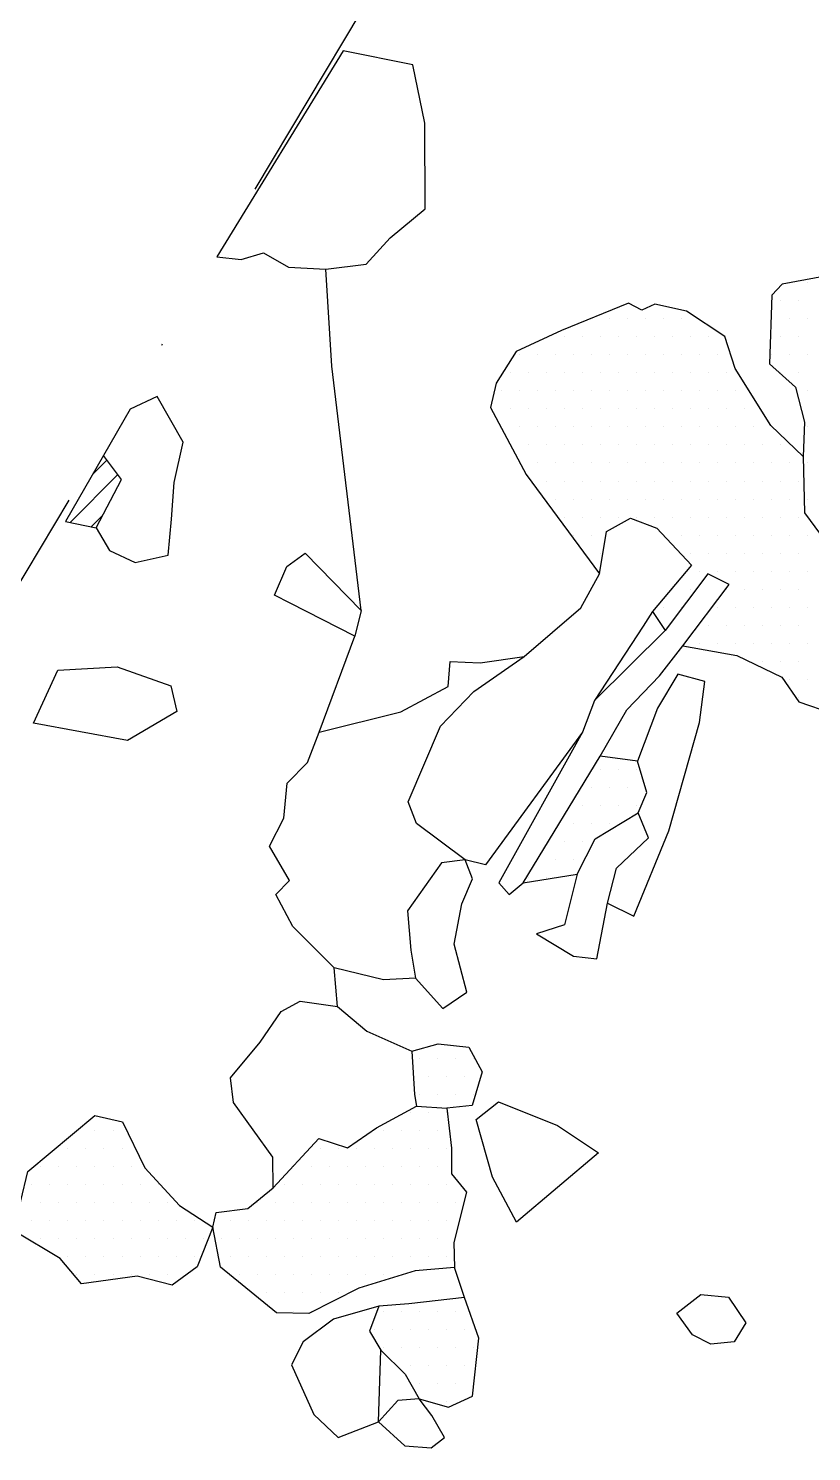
# Model space of a CAD drawing. Header units: metres. Extents: x -1319 to -950, y -1232 to -780.
# Drawn here: x -1060.2 to -1006, y -1123.5 to -1024.9 of the extents above; entities that cross this region are included whole.
import ezdxf

# ---------------------------------------------------------------- set-up
doc = ezdxf.new("R2010")
doc.units = ezdxf.units.M
doc.header["$LTSCALE"] = 25
doc.header["$MEASUREMENT"] = 0
doc.linetypes.add('STRICHPUNKTX2', pattern=[2, 1, -0.5, 0, -0.5])
doc.layers.get('0').update_dxf_attribs({"linetype": 'CONTINUOUS'})
for name, color, linetype in [('BEFUND', 1, 'CONTINUOUS'), ('FEUER', 1, 'CONTINUOUS'), ('GRABUNGSGRENZE', 3, 'STRICHPUNKTX2'), ('STEINE', 4, 'CONTINUOUS'), ('STEINESCHRAFF', 4, 'CONTINUOUS')]:
    doc.layers.add(name, color=color, linetype=linetype)

# ---------------------------------------------------------------- blocks, each defined once
blk = doc.blocks.new('*X2')
at = {"color": 0}
for p, q in [((-1055.78, -1055.78), (-1054.789, -1054.789)), ((-1057.354, -1059.122), (-1054.037, -1055.805)), ((-1055.887, -1059.423), (-1055.085, -1058.62))]:
    blk.add_line(p, q, dxfattribs=at)
blk = doc.blocks.new('*X8')
at = {"color": 0}
for p, q in [((-1006.25, -1042.5), (-1006.25, -1042.5)), ((-1008.125, -1043.75), (-1008.125, -1043.75)), ((-1006.875, -1043.75), (-1006.875, -1043.75)), ((-1021.25, -1045), (-1021.25, -1045)), ((-1020, -1045), (-1020, -1045)), ((-1018.75, -1045), (-1018.75, -1045)), ((-1017.5, -1045), (-1017.5, -1045)), ((-1016.25, -1045), (-1016.25, -1045)), ((-1015, -1045), (-1015, -1045)), ((-1008.75, -1045), (-1008.75, -1045)), ((-1007.5, -1045), (-1007.5, -1045)), ((-1006.25, -1045), (-1006.25, -1045)), ((-1023.125, -1046.25), (-1023.125, -1046.25)), ((-1021.875, -1046.25), (-1021.875, -1046.25)), ((-1020.625, -1046.25), (-1020.625, -1046.25)), ((-1019.375, -1046.25), (-1019.375, -1046.25)), ((-1018.125, -1046.25), (-1018.125, -1046.25)), ((-1016.875, -1046.25), (-1016.875, -1046.25)), ((-1015.625, -1046.25), (-1015.625, -1046.25)), ((-1014.375, -1046.25), (-1014.375, -1046.25)), ((-1013.125, -1046.25), (-1013.125, -1046.25)), ((-1008.125, -1046.25), (-1008.125, -1046.25)), ((-1006.875, -1046.25), (-1006.875, -1046.25)), ((-1026.25, -1047.5), (-1026.25, -1047.5)), ((-1025, -1047.5), (-1025, -1047.5)), ((-1023.75, -1047.5), (-1023.75, -1047.5)), ((-1022.5, -1047.5), (-1022.5, -1047.5)), ((-1021.25, -1047.5), (-1021.25, -1047.5)), ((-1020, -1047.5), (-1020, -1047.5)), ((-1018.75, -1047.5), (-1018.75, -1047.5)), ((-1017.5, -1047.5), (-1017.5, -1047.5)), ((-1016.25, -1047.5), (-1016.25, -1047.5)), ((-1015, -1047.5), (-1015, -1047.5)), ((-1013.75, -1047.5), (-1013.75, -1047.5)), ((-1012.5, -1047.5), (-1012.5, -1047.5)), ((-1008.75, -1047.5), (-1008.75, -1047.5)), ((-1007.5, -1047.5), (-1007.5, -1047.5)), ((-1006.25, -1047.5), (-1006.25, -1047.5)), ((-1026.875, -1048.75), (-1026.875, -1048.75)), ((-1025.625, -1048.75), (-1025.625, -1048.75)), ((-1024.375, -1048.75), (-1024.375, -1048.75)), ((-1023.125, -1048.75), (-1023.125, -1048.75)), ((-1021.875, -1048.75), (-1021.875, -1048.75)), ((-1020.625, -1048.75), (-1020.625, -1048.75)), ((-1019.375, -1048.75), (-1019.375, -1048.75)), ((-1018.125, -1048.75), (-1018.125, -1048.75)), ((-1016.875, -1048.75), (-1016.875, -1048.75)), ((-1015.625, -1048.75), (-1015.625, -1048.75)), ((-1014.375, -1048.75), (-1014.375, -1048.75)), ((-1013.125, -1048.75), (-1013.125, -1048.75)), ((-1011.875, -1048.75), (-1011.875, -1048.75)), ((-1008.125, -1048.75), (-1008.125, -1048.75)), ((-1006.875, -1048.75), (-1006.875, -1048.75)), ((-1027.5, -1050), (-1027.5, -1050)), ((-1026.25, -1050), (-1026.25, -1050)), ((-1025, -1050), (-1025, -1050)), ((-1023.75, -1050), (-1023.75, -1050)), ((-1022.5, -1050), (-1022.5, -1050)), ((-1021.25, -1050), (-1021.25, -1050)), ((-1020, -1050), (-1020, -1050)), ((-1018.75, -1050), (-1018.75, -1050)), ((-1017.5, -1050), (-1017.5, -1050)), ((-1016.25, -1050), (-1016.25, -1050)), ((-1015, -1050), (-1015, -1050)), ((-1013.75, -1050), (-1013.75, -1050)), ((-1012.5, -1050), (-1012.5, -1050)), ((-1011.25, -1050), (-1011.25, -1050)), ((-1006.25, -1050), (-1006.25, -1050)), ((-1028.125, -1051.25), (-1028.125, -1051.25)), ((-1026.875, -1051.25), (-1026.875, -1051.25)), ((-1025.625, -1051.25), (-1025.625, -1051.25)), ((-1024.375, -1051.25), (-1024.375, -1051.25)), ((-1023.125, -1051.25), (-1023.125, -1051.25)), ((-1021.875, -1051.25), (-1021.875, -1051.25)), ((-1020.625, -1051.25), (-1020.625, -1051.25)), ((-1019.375, -1051.25), (-1019.375, -1051.25)), ((-1018.125, -1051.25), (-1018.125, -1051.25)), ((-1016.875, -1051.25), (-1016.875, -1051.25)), ((-1015.625, -1051.25), (-1015.625, -1051.25)), ((-1014.375, -1051.25), (-1014.375, -1051.25)), ((-1013.125, -1051.25), (-1013.125, -1051.25)), ((-1011.875, -1051.25), (-1011.875, -1051.25)), ((-1010.625, -1051.25), (-1010.625, -1051.25)), ((-1027.5, -1052.5), (-1027.5, -1052.5)), ((-1026.25, -1052.5), (-1026.25, -1052.5)), ((-1025, -1052.5), (-1025, -1052.5)), ((-1023.75, -1052.5), (-1023.75, -1052.5)), ((-1022.5, -1052.5), (-1022.5, -1052.5)), ((-1021.25, -1052.5), (-1021.25, -1052.5)), ((-1020, -1052.5), (-1020, -1052.5)), ((-1018.75, -1052.5), (-1018.75, -1052.5)), ((-1017.5, -1052.5), (-1017.5, -1052.5)), ((-1016.25, -1052.5), (-1016.25, -1052.5)), ((-1015, -1052.5), (-1015, -1052.5)), ((-1013.75, -1052.5), (-1013.75, -1052.5)), ((-1012.5, -1052.5), (-1012.5, -1052.5)), ((-1011.25, -1052.5), (-1011.25, -1052.5)), ((-1010, -1052.5), (-1010, -1052.5)), ((-1008.75, -1052.5), (-1008.75, -1052.5)), ((-1006.25, -1052.5), (-1006.25, -1052.5)), ((-1025.625, -1053.75), (-1025.625, -1053.75)), ((-1024.375, -1053.75), (-1024.375, -1053.75)), ((-1023.125, -1053.75), (-1023.125, -1053.75)), ((-1021.875, -1053.75), (-1021.875, -1053.75)), ((-1020.625, -1053.75), (-1020.625, -1053.75)), ((-1019.375, -1053.75), (-1019.375, -1053.75)), ((-1018.125, -1053.75), (-1018.125, -1053.75)), ((-1016.875, -1053.75), (-1016.875, -1053.75)), ((-1015.625, -1053.75), (-1015.625, -1053.75)), ((-1014.375, -1053.75), (-1014.375, -1053.75)), ((-1013.125, -1053.75), (-1013.125, -1053.75)), ((-1011.875, -1053.75), (-1011.875, -1053.75)), ((-1010.625, -1053.75), (-1010.625, -1053.75)), ((-1009.375, -1053.75), (-1009.375, -1053.75)), ((-1008.125, -1053.75), (-1008.125, -1053.75)), ((-1025, -1055), (-1025, -1055)), ((-1023.75, -1055), (-1023.75, -1055)), ((-1022.5, -1055), (-1022.5, -1055)), ((-1021.25, -1055), (-1021.25, -1055)), ((-1020, -1055), (-1020, -1055)), ((-1018.75, -1055), (-1018.75, -1055)), ((-1017.5, -1055), (-1017.5, -1055)), ((-1016.25, -1055), (-1016.25, -1055)), ((-1015, -1055), (-1015, -1055)), ((-1013.75, -1055), (-1013.75, -1055)), ((-1012.5, -1055), (-1012.5, -1055)), ((-1011.25, -1055), (-1011.25, -1055)), ((-1010, -1055), (-1010, -1055)), ((-1008.75, -1055), (-1008.75, -1055)), ((-1007.5, -1055), (-1007.5, -1055)), ((-1006.25, -1055), (-1006.25, -1055)), ((-1024.375, -1056.25), (-1024.375, -1056.25)), ((-1023.125, -1056.25), (-1023.125, -1056.25)), ((-1021.875, -1056.25), (-1021.875, -1056.25)), ((-1020.625, -1056.25), (-1020.625, -1056.25)), ((-1019.375, -1056.25), (-1019.375, -1056.25)), ((-1018.125, -1056.25), (-1018.125, -1056.25)), ((-1016.875, -1056.25), (-1016.875, -1056.25)), ((-1015.625, -1056.25), (-1015.625, -1056.25)), ((-1014.375, -1056.25), (-1014.375, -1056.25)), ((-1013.125, -1056.25), (-1013.125, -1056.25)), ((-1011.875, -1056.25), (-1011.875, -1056.25)), ((-1010.625, -1056.25), (-1010.625, -1056.25)), ((-1009.375, -1056.25), (-1009.375, -1056.25)), ((-1008.125, -1056.25), (-1008.125, -1056.25)), ((-1006.875, -1056.25), (-1006.875, -1056.25)), ((-1023.75, -1057.5), (-1023.75, -1057.5)), ((-1022.5, -1057.5), (-1022.5, -1057.5)), ((-1021.25, -1057.5), (-1021.25, -1057.5)), ((-1020, -1057.5), (-1020, -1057.5)), ((-1018.75, -1057.5), (-1018.75, -1057.5)), ((-1017.5, -1057.5), (-1017.5, -1057.5)), ((-1016.25, -1057.5), (-1016.25, -1057.5)), ((-1015, -1057.5), (-1015, -1057.5)), ((-1013.75, -1057.5), (-1013.75, -1057.5)), ((-1012.5, -1057.5), (-1012.5, -1057.5)), ((-1011.25, -1057.5), (-1011.25, -1057.5)), ((-1010, -1057.5), (-1010, -1057.5)), ((-1008.75, -1057.5), (-1008.75, -1057.5)), ((-1007.5, -1057.5), (-1007.5, -1057.5)), ((-1006.25, -1057.5), (-1006.25, -1057.5)), ((-1023.125, -1058.75), (-1023.125, -1058.75)), ((-1021.875, -1058.75), (-1021.875, -1058.75)), ((-1020.625, -1058.75), (-1020.625, -1058.75)), ((-1019.375, -1058.75), (-1019.375, -1058.75)), ((-1018.125, -1058.75), (-1018.125, -1058.75)), ((-1016.875, -1058.75), (-1016.875, -1058.75)), ((-1015.625, -1058.75), (-1015.625, -1058.75)), ((-1014.375, -1058.75), (-1014.375, -1058.75)), ((-1013.125, -1058.75), (-1013.125, -1058.75)), ((-1011.875, -1058.75), (-1011.875, -1058.75)), ((-1010.625, -1058.75), (-1010.625, -1058.75)), ((-1009.375, -1058.75), (-1009.375, -1058.75)), ((-1008.125, -1058.75), (-1008.125, -1058.75)), ((-1006.875, -1058.75), (-1006.875, -1058.75)), ((-1022.5, -1060), (-1022.5, -1060)), ((-1021.25, -1060), (-1021.25, -1060)), ((-1016.25, -1060), (-1016.25, -1060)), ((-1015, -1060), (-1015, -1060)), ((-1013.75, -1060), (-1013.75, -1060)), ((-1012.5, -1060), (-1012.5, -1060)), ((-1011.25, -1060), (-1011.25, -1060)), ((-1010, -1060), (-1010, -1060)), ((-1008.75, -1060), (-1008.75, -1060)), ((-1007.5, -1060), (-1007.5, -1060)), ((-1006.25, -1060), (-1006.25, -1060)), ((-1020.625, -1061.25), (-1020.625, -1061.25)), ((-1014.375, -1061.25), (-1014.375, -1061.25)), ((-1013.125, -1061.25), (-1013.125, -1061.25)), ((-1011.875, -1061.25), (-1011.875, -1061.25)), ((-1010.625, -1061.25), (-1010.625, -1061.25)), ((-1009.375, -1061.25), (-1009.375, -1061.25)), ((-1008.125, -1061.25), (-1008.125, -1061.25)), ((-1006.875, -1061.25), (-1006.875, -1061.25)), ((-1013.75, -1062.5), (-1013.75, -1062.5)), ((-1012.5, -1062.5), (-1012.5, -1062.5)), ((-1011.25, -1062.5), (-1011.25, -1062.5)), ((-1010, -1062.5), (-1010, -1062.5)), ((-1008.75, -1062.5), (-1008.75, -1062.5)), ((-1007.5, -1062.5), (-1007.5, -1062.5)), ((-1006.25, -1062.5), (-1006.25, -1062.5)), ((-1015.625, -1063.75), (-1015.625, -1063.75)), ((-1014.375, -1063.75), (-1014.375, -1063.75)), ((-1011.875, -1063.75), (-1011.875, -1063.75)), ((-1010.625, -1063.75), (-1010.625, -1063.75)), ((-1009.375, -1063.75), (-1009.375, -1063.75)), ((-1008.125, -1063.75), (-1008.125, -1063.75)), ((-1006.875, -1063.75), (-1006.875, -1063.75)), ((-1016.25, -1065), (-1016.25, -1065)), ((-1015, -1065), (-1015, -1065)), ((-1012.5, -1065), (-1012.5, -1065)), ((-1011.25, -1065), (-1011.25, -1065)), ((-1010, -1065), (-1010, -1065)), ((-1008.75, -1065), (-1008.75, -1065)), ((-1007.5, -1065), (-1007.5, -1065)), ((-1006.25, -1065), (-1006.25, -1065)), ((-1013.125, -1066.25), (-1013.125, -1066.25)), ((-1011.875, -1066.25), (-1011.875, -1066.25)), ((-1010.625, -1066.25), (-1010.625, -1066.25)), ((-1009.375, -1066.25), (-1009.375, -1066.25)), ((-1008.125, -1066.25), (-1008.125, -1066.25)), ((-1006.875, -1066.25), (-1006.875, -1066.25)), ((-1013.75, -1067.5), (-1013.75, -1067.5)), ((-1012.5, -1067.5), (-1012.5, -1067.5)), ((-1011.25, -1067.5), (-1011.25, -1067.5)), ((-1010, -1067.5), (-1010, -1067.5)), ((-1008.75, -1067.5), (-1008.75, -1067.5)), ((-1007.5, -1067.5), (-1007.5, -1067.5)), ((-1006.25, -1067.5), (-1006.25, -1067.5)), ((-1009.375, -1068.75), (-1009.375, -1068.75)), ((-1008.125, -1068.75), (-1008.125, -1068.75)), ((-1006.875, -1068.75), (-1006.875, -1068.75)), ((-1007.5, -1070), (-1007.5, -1070)), ((-1006.25, -1070), (-1006.25, -1070)), ((-1006.875, -1071.25), (-1006.875, -1071.25)), ((-1020.625, -1076.25), (-1020.625, -1076.25)), ((-1019.375, -1076.25), (-1019.375, -1076.25)), ((-1018.125, -1076.25), (-1018.125, -1076.25)), ((-1021.25, -1077.5), (-1021.25, -1077.5)), ((-1020, -1077.5), (-1020, -1077.5)), ((-1018.75, -1077.5), (-1018.75, -1077.5)), ((-1021.875, -1078.75), (-1021.875, -1078.75)), ((-1020.625, -1078.75), (-1020.625, -1078.75)), ((-1019.375, -1078.75), (-1019.375, -1078.75)), ((-1018.125, -1078.75), (-1018.125, -1078.75)), ((-1022.5, -1080), (-1022.5, -1080)), ((-1021.25, -1080), (-1021.25, -1080)), ((-1020, -1080), (-1020, -1080)), ((-1023.125, -1081.25), (-1023.125, -1081.25)), ((-1021.875, -1081.25), (-1021.875, -1081.25)), ((-1025, -1082.5), (-1025, -1082.5)), ((-1023.75, -1082.5), (-1023.75, -1082.5)), ((-1022.5, -1082.5), (-1022.5, -1082.5)), ((-1025.625, -1083.75), (-1025.625, -1083.75)), ((-1024.375, -1083.75), (-1024.375, -1083.75)), ((-1033.125, -1096.25), (-1033.125, -1096.25)), ((-1031.875, -1096.25), (-1031.875, -1096.25)), ((-1030.625, -1096.25), (-1030.625, -1096.25)), ((-1029.375, -1096.25), (-1029.375, -1096.25)), ((-1032.5, -1097.5), (-1032.5, -1097.5)), ((-1031.25, -1097.5), (-1031.25, -1097.5)), ((-1030, -1097.5), (-1030, -1097.5)), ((-1033.125, -1098.75), (-1033.125, -1098.75)), ((-1031.875, -1098.75), (-1031.875, -1098.75)), ((-1030.625, -1098.75), (-1030.625, -1098.75)), ((-1029.375, -1098.75), (-1029.375, -1098.75)), ((-1033.75, -1100), (-1033.75, -1100)), ((-1032.5, -1100), (-1032.5, -1100)), ((-1031.25, -1100), (-1031.25, -1100)), ((-1056.875, -1101.25), (-1056.875, -1101.25)), ((-1055.625, -1101.25), (-1055.625, -1101.25)), ((-1054.375, -1101.25), (-1054.375, -1101.25)), ((-1035.625, -1101.25), (-1035.625, -1101.25)), ((-1034.375, -1101.25), (-1034.375, -1101.25)), ((-1033.125, -1101.25), (-1033.125, -1101.25)), ((-1031.875, -1101.25), (-1031.875, -1101.25)), ((-1057.5, -1102.5), (-1057.5, -1102.5)), ((-1056.25, -1102.5), (-1056.25, -1102.5)), ((-1055, -1102.5), (-1055, -1102.5)), ((-1053.75, -1102.5), (-1053.75, -1102.5)), ((-1040, -1102.5), (-1040, -1102.5)), ((-1038.75, -1102.5), (-1038.75, -1102.5)), ((-1037.5, -1102.5), (-1037.5, -1102.5)), ((-1036.25, -1102.5), (-1036.25, -1102.5)), ((-1035, -1102.5), (-1035, -1102.5)), ((-1033.75, -1102.5), (-1033.75, -1102.5)), ((-1032.5, -1102.5), (-1032.5, -1102.5)), ((-1031.25, -1102.5), (-1031.25, -1102.5)), ((-1059.375, -1103.75), (-1059.375, -1103.75)), ((-1058.125, -1103.75), (-1058.125, -1103.75)), ((-1056.875, -1103.75), (-1056.875, -1103.75)), ((-1055.625, -1103.75), (-1055.625, -1103.75)), ((-1054.375, -1103.75), (-1054.375, -1103.75)), ((-1053.125, -1103.75), (-1053.125, -1103.75)), ((-1041.875, -1103.75), (-1041.875, -1103.75)), ((-1040.625, -1103.75), (-1040.625, -1103.75)), ((-1039.375, -1103.75), (-1039.375, -1103.75)), ((-1038.125, -1103.75), (-1038.125, -1103.75)), ((-1036.875, -1103.75), (-1036.875, -1103.75)), ((-1035.625, -1103.75), (-1035.625, -1103.75)), ((-1034.375, -1103.75), (-1034.375, -1103.75)), ((-1033.125, -1103.75), (-1033.125, -1103.75)), ((-1031.875, -1103.75), (-1031.875, -1103.75)), ((-1060, -1105), (-1060, -1105)), ((-1058.75, -1105), (-1058.75, -1105)), ((-1057.5, -1105), (-1057.5, -1105)), ((-1056.25, -1105), (-1056.25, -1105)), ((-1055, -1105), (-1055, -1105)), ((-1053.75, -1105), (-1053.75, -1105)), ((-1052.5, -1105), (-1052.5, -1105)), ((-1051.25, -1105), (-1051.25, -1105)), ((-1042.5, -1105), (-1042.5, -1105)), ((-1041.25, -1105), (-1041.25, -1105)), ((-1040, -1105), (-1040, -1105)), ((-1038.75, -1105), (-1038.75, -1105)), ((-1037.5, -1105), (-1037.5, -1105)), ((-1036.25, -1105), (-1036.25, -1105)), ((-1035, -1105), (-1035, -1105)), ((-1033.75, -1105), (-1033.75, -1105)), ((-1032.5, -1105), (-1032.5, -1105)), ((-1031.25, -1105), (-1031.25, -1105)), ((-1059.375, -1106.25), (-1059.375, -1106.25)), ((-1058.125, -1106.25), (-1058.125, -1106.25)), ((-1056.875, -1106.25), (-1056.875, -1106.25)), ((-1055.625, -1106.25), (-1055.625, -1106.25)), ((-1054.375, -1106.25), (-1054.375, -1106.25)), ((-1053.125, -1106.25), (-1053.125, -1106.25)), ((-1051.875, -1106.25), (-1051.875, -1106.25)), ((-1050.625, -1106.25), (-1050.625, -1106.25)), ((-1044.375, -1106.25), (-1044.375, -1106.25)), ((-1043.125, -1106.25), (-1043.125, -1106.25)), ((-1041.875, -1106.25), (-1041.875, -1106.25)), ((-1040.625, -1106.25), (-1040.625, -1106.25)), ((-1039.375, -1106.25), (-1039.375, -1106.25)), ((-1038.125, -1106.25), (-1038.125, -1106.25)), ((-1036.875, -1106.25), (-1036.875, -1106.25)), ((-1035.625, -1106.25), (-1035.625, -1106.25)), ((-1034.375, -1106.25), (-1034.375, -1106.25)), ((-1033.125, -1106.25), (-1033.125, -1106.25)), ((-1031.875, -1106.25), (-1031.875, -1106.25)), ((-1030.625, -1106.25), (-1030.625, -1106.25)), ((-1060, -1107.5), (-1060, -1107.5)), ((-1058.75, -1107.5), (-1058.75, -1107.5)), ((-1057.5, -1107.5), (-1057.5, -1107.5)), ((-1056.25, -1107.5), (-1056.25, -1107.5)), ((-1055, -1107.5), (-1055, -1107.5)), ((-1053.75, -1107.5), (-1053.75, -1107.5)), ((-1052.5, -1107.5), (-1052.5, -1107.5)), ((-1051.25, -1107.5), (-1051.25, -1107.5)), ((-1050, -1107.5), (-1050, -1107.5)), ((-1048.75, -1107.5), (-1048.75, -1107.5)), ((-1046.25, -1107.5), (-1046.25, -1107.5)), ((-1045, -1107.5), (-1045, -1107.5)), ((-1043.75, -1107.5), (-1043.75, -1107.5)), ((-1042.5, -1107.5), (-1042.5, -1107.5)), ((-1041.25, -1107.5), (-1041.25, -1107.5)), ((-1040, -1107.5), (-1040, -1107.5)), ((-1038.75, -1107.5), (-1038.75, -1107.5)), ((-1037.5, -1107.5), (-1037.5, -1107.5)), ((-1036.25, -1107.5), (-1036.25, -1107.5)), ((-1035, -1107.5), (-1035, -1107.5)), ((-1033.75, -1107.5), (-1033.75, -1107.5)), ((-1032.5, -1107.5), (-1032.5, -1107.5)), ((-1031.25, -1107.5), (-1031.25, -1107.5)), ((-1059.375, -1108.75), (-1059.375, -1108.75)), ((-1058.125, -1108.75), (-1058.125, -1108.75)), ((-1056.875, -1108.75), (-1056.875, -1108.75)), ((-1055.625, -1108.75), (-1055.625, -1108.75)), ((-1054.375, -1108.75), (-1054.375, -1108.75)), ((-1053.125, -1108.75), (-1053.125, -1108.75)), ((-1051.875, -1108.75), (-1051.875, -1108.75)), ((-1050.625, -1108.75), (-1050.625, -1108.75)), ((-1049.375, -1108.75), (-1049.375, -1108.75)), ((-1048.125, -1108.75), (-1048.125, -1108.75)), ((-1046.875, -1108.75), (-1046.875, -1108.75)), ((-1045.625, -1108.75), (-1045.625, -1108.75)), ((-1044.375, -1108.75), (-1044.375, -1108.75)), ((-1043.125, -1108.75), (-1043.125, -1108.75)), ((-1041.875, -1108.75), (-1041.875, -1108.75)), ((-1040.625, -1108.75), (-1040.625, -1108.75)), ((-1039.375, -1108.75), (-1039.375, -1108.75)), ((-1038.125, -1108.75), (-1038.125, -1108.75)), ((-1036.875, -1108.75), (-1036.875, -1108.75)), ((-1035.625, -1108.75), (-1035.625, -1108.75)), ((-1034.375, -1108.75), (-1034.375, -1108.75)), ((-1033.125, -1108.75), (-1033.125, -1108.75)), ((-1031.875, -1108.75), (-1031.875, -1108.75)), ((-1057.5, -1110), (-1057.5, -1110)), ((-1056.25, -1110), (-1056.25, -1110)), ((-1055, -1110), (-1055, -1110)), ((-1053.75, -1110), (-1053.75, -1110)), ((-1052.5, -1110), (-1052.5, -1110)), ((-1051.25, -1110), (-1051.25, -1110)), ((-1050, -1110), (-1050, -1110)), ((-1048.75, -1110), (-1048.75, -1110)), ((-1046.25, -1110), (-1046.25, -1110)), ((-1045, -1110), (-1045, -1110)), ((-1043.75, -1110), (-1043.75, -1110)), ((-1042.5, -1110), (-1042.5, -1110)), ((-1041.25, -1110), (-1041.25, -1110)), ((-1040, -1110), (-1040, -1110)), ((-1038.75, -1110), (-1038.75, -1110)), ((-1037.5, -1110), (-1037.5, -1110)), ((-1036.25, -1110), (-1036.25, -1110)), ((-1035, -1110), (-1035, -1110)), ((-1033.75, -1110), (-1033.75, -1110)), ((-1032.5, -1110), (-1032.5, -1110)), ((-1031.25, -1110), (-1031.25, -1110)), ((-1056.875, -1111.25), (-1056.875, -1111.25)), ((-1055.625, -1111.25), (-1055.625, -1111.25)), ((-1054.375, -1111.25), (-1054.375, -1111.25)), ((-1053.125, -1111.25), (-1053.125, -1111.25)), ((-1051.875, -1111.25), (-1051.875, -1111.25)), ((-1050.625, -1111.25), (-1050.625, -1111.25)), ((-1049.375, -1111.25), (-1049.375, -1111.25)), ((-1045.625, -1111.25), (-1045.625, -1111.25)), ((-1044.375, -1111.25), (-1044.375, -1111.25)), ((-1043.125, -1111.25), (-1043.125, -1111.25)), ((-1041.875, -1111.25), (-1041.875, -1111.25)), ((-1040.625, -1111.25), (-1040.625, -1111.25)), ((-1039.375, -1111.25), (-1039.375, -1111.25)), ((-1038.125, -1111.25), (-1038.125, -1111.25)), ((-1036.875, -1111.25), (-1036.875, -1111.25)), ((-1035.625, -1111.25), (-1035.625, -1111.25)), ((-1043.75, -1112.5), (-1043.75, -1112.5)), ((-1042.5, -1112.5), (-1042.5, -1112.5)), ((-1041.25, -1112.5), (-1041.25, -1112.5)), ((-1040, -1112.5), (-1040, -1112.5)), ((-1038.75, -1112.5), (-1038.75, -1112.5)), ((-1043.125, -1113.75), (-1043.125, -1113.75)), ((-1041.875, -1113.75), (-1041.875, -1113.75)), ((-1040.625, -1113.75), (-1040.625, -1113.75)), ((-1035.625, -1113.75), (-1035.625, -1113.75)), ((-1034.375, -1113.75), (-1034.375, -1113.75)), ((-1033.125, -1113.75), (-1033.125, -1113.75)), ((-1031.875, -1113.75), (-1031.875, -1113.75)), ((-1030.625, -1113.75), (-1030.625, -1113.75)), ((-1036.25, -1115), (-1036.25, -1115)), ((-1035, -1115), (-1035, -1115)), ((-1033.75, -1115), (-1033.75, -1115)), ((-1032.5, -1115), (-1032.5, -1115)), ((-1031.25, -1115), (-1031.25, -1115)), ((-1030, -1115), (-1030, -1115)), ((-1035.625, -1116.25), (-1035.625, -1116.25)), ((-1034.375, -1116.25), (-1034.375, -1116.25)), ((-1033.125, -1116.25), (-1033.125, -1116.25)), ((-1031.875, -1116.25), (-1031.875, -1116.25)), ((-1030.625, -1116.25), (-1030.625, -1116.25)), ((-1029.375, -1116.25), (-1029.375, -1116.25)), ((-1033.75, -1117.5), (-1033.75, -1117.5)), ((-1032.5, -1117.5), (-1032.5, -1117.5)), ((-1031.25, -1117.5), (-1031.25, -1117.5)), ((-1030, -1117.5), (-1030, -1117.5)), ((-1033.125, -1118.75), (-1033.125, -1118.75)), ((-1031.875, -1118.75), (-1031.875, -1118.75)), ((-1030.625, -1118.75), (-1030.625, -1118.75)), ((-1029.375, -1118.75), (-1029.375, -1118.75)), ((-1032.5, -1120), (-1032.5, -1120)), ((-1031.25, -1120), (-1031.25, -1120))]:
    blk.add_line(p, q, dxfattribs=at)

msp = doc.modelspace()

# ---------------------------------------------------------------- linework, layer by layer
at = {"layer": 'BEFUND'}
for points in [[(-1037.188, -1065.216), (-1039.21, -1048.302), (-1039.623, -1041.563)], [(-1040.107, -1073.657), (-1037.629, -1066.994)], [(-1038.827, -1092.656), (-1039.053, -1089.971)], [(-1030.035, -1112.807), (-1030.712, -1110.734)]]:
    msp.add_lwpolyline(points, dxfattribs=at)
at = {"layer": 'GRABUNGSGRENZE', "flags": 128}
msp.add_lwpolyline([(-1112.985, -1167.879), (-1100.194, -1136.428), (-1096.68, -1120.683), (-1089.277, -1115.093), (-1080.618, -1096.363), (-1037.192, -1023.748), (-1021.897, -998.573), (-999.173, -964.868), (-970.349, -909.065)], dxfattribs=at)
at = {"layer": 'STEINE'}
for points in [[(-1047.184, -1040.716), (-1045.51, -1040.904), (-1043.942, -1040.434), (-1042.21, -1041.433), (-1039.623, -1041.563), (-1036.838, -1041.235), (-1035.181, -1039.396), (-1032.765, -1037.398), (-1032.766, -1031.466), (-1033.612, -1027.418), (-1038.436, -1026.446), (-1047.184, -1040.716)], [(-1004.793, -1042.023), (-1008.032, -1042.608), (-1008.735, -1043.375), (-1008.897, -1048.141), (-1007.108, -1049.748), (-1006.479, -1052.176), (-1006.56, -1054.559), (-1006.476, -1058.462), (-1003.86, -1061.988), (-1003.256, -1067.306), (-1003.235, -1069.789), (-1000.445, -1069.968), (-997.714, -1069.235), (-994.524, -1068.751), (-991.382, -1068.673), (-991.555, -1066.191), (-993.389, -1065.142), (-993.91, -1063.575), (-994.536, -1061.502), (-996.879, -1060.204), (-997.119, -1055.897), (-997.677, -1049.971)], [(-1006.56, -1054.559), (-1008.809, -1052.399), (-1011.276, -1048.466), (-1012.005, -1046.242), (-1014.657, -1044.49), (-1016.841, -1044.002), (-1017.75, -1044.416), (-1018.666, -1043.917), (-1023.314, -1045.833), (-1026.444, -1047.279), (-1027.845, -1049.471), (-1028.236, -1051.147), (-1025.762, -1055.79), (-1020.684, -1062.691)], [(-1055.538, -1059.494), (-1054.612, -1061.058), (-1052.831, -1061.904), (-1050.554, -1061.378), (-1050.322, -1058.892), (-1050.141, -1056.355), (-1049.506, -1053.562), (-1051.308, -1050.383), (-1053.176, -1051.261), (-1055.024, -1054.471)], [(-1057.671, -1059.056), (-1055.538, -1059.494), (-1053.793, -1056.133), (-1055.024, -1054.471), (-1057.671, -1059.056)], [(-1029.993, -1082.491), (-1033.36, -1079.986), (-1033.931, -1078.47), (-1031.695, -1073.229), (-1029.384, -1070.826), (-1025.907, -1068.414), (-1021.982, -1065.034), (-1020.684, -1062.691), (-1020.203, -1059.747), (-1018.538, -1058.82), (-1016.707, -1059.514), (-1014.302, -1062.078), (-1017.012, -1065.295), (-1017.662, -1066.315), (-1021.014, -1071.464), (-1021.857, -1073.651), (-1028.57, -1082.834), (-1029.993, -1082.491)], [(-1037.629, -1066.994), (-1042.11, -1064.701), (-1043.18, -1064.153), (-1042.335, -1062.168), (-1041.076, -1061.245), (-1037.188, -1065.216), (-1037.629, -1066.994)], [(-1021.857, -1073.651), (-1027.647, -1084.093), (-1026.93, -1084.898), (-1025.974, -1084.079), (-1020.626, -1075.313), (-1018.778, -1072.104), (-1016.517, -1069.752), (-1014.913, -1067.66), (-1011.705, -1063.425), (-1013.181, -1062.677), (-1016.138, -1066.606), (-1021.014, -1071.464)], [(-1017.012, -1065.295), (-1016.138, -1066.606)], [(-1014.913, -1067.66), (-1011.155, -1068.337), (-1008.05, -1069.831), (-1006.869, -1071.544), (-1004.581, -1072.336), (-1002.407, -1071.759), (-1000.445, -1069.968), (-1000.961, -1068.959)], [(-1033.42, -1090.683), (-1035.649, -1090.803), (-1039.053, -1089.971), (-1041.917, -1087.106), (-1043.102, -1084.886), (-1042.147, -1083.914), (-1043.536, -1081.544), (-1042.539, -1079.609), (-1042.307, -1077.174), (-1040.9, -1075.742), (-1040.107, -1073.657), (-1034.441, -1072.239), (-1031.161, -1070.487), (-1031.024, -1068.762), (-1028.945, -1068.846), (-1025.907, -1068.414)], [(-1059.883, -1073.016), (-1058.191, -1069.352), (-1054.087, -1069.114), (-1050.374, -1070.45), (-1049.954, -1072.221), (-1053.383, -1074.228), (-1059.883, -1073.016)], [(-1020.132, -1085.499), (-1018.299, -1086.395), (-1015.866, -1080.494), (-1013.752, -1072.973), (-1013.371, -1070.131), (-1015.25, -1069.64), (-1016.65, -1071.984), (-1018.037, -1075.646)], [(-1025.974, -1084.079), (-1022.228, -1083.489), (-1020.982, -1081.045), (-1018.006, -1079.245), (-1017.41, -1077.82), (-1018.037, -1075.646), (-1020.626, -1075.313)], [(-1022.228, -1083.489), (-1023.11, -1086.994), (-1025.031, -1087.619), (-1022.483, -1089.169), (-1020.859, -1089.358), (-1020.132, -1085.499), (-1019.494, -1083.06), (-1017.282, -1080.962), (-1018.006, -1079.245)], [(-1029.993, -1082.491), (-1031.613, -1082.708), (-1033.967, -1086.024), (-1033.741, -1088.759), (-1033.42, -1090.683), (-1031.526, -1092.796), (-1029.863, -1091.666), (-1030.753, -1088.328), (-1030.22, -1085.535), (-1029.474, -1083.805), (-1029.993, -1082.491)], [(-1043.281, -1105.216), (-1043.299, -1103.087), (-1046.019, -1099.308), (-1046.237, -1097.586), (-1044.179, -1095.135), (-1042.728, -1092.994), (-1041.416, -1092.273), (-1038.827, -1092.656), (-1036.785, -1094.362), (-1033.68, -1095.754), (-1033.502, -1098.744), (-1033.343, -1099.554)], [(-1033.68, -1095.754), (-1031.86, -1095.232), (-1029.729, -1095.467), (-1028.801, -1097.182), (-1029.491, -1099.52), (-1031.264, -1099.688)], [(-1060.273, -1104.095), (-1055.643, -1100.202), (-1053.713, -1100.642), (-1052.165, -1103.822), (-1049.759, -1106.438), (-1047.465, -1107.939), (-1048.557, -1110.686), (-1050.269, -1111.968), (-1052.708, -1111.33), (-1056.556, -1111.87), (-1058.041, -1110.109), (-1061.201, -1108.209), (-1060.763, -1106.127), (-1060.273, -1104.095)], [(-1047.465, -1107.939), (-1047.22, -1106.923), (-1045.043, -1106.65), (-1043.281, -1105.216), (-1040.117, -1101.792), (-1038.134, -1102.434), (-1036.119, -1101.048), (-1033.343, -1099.554), (-1031.264, -1099.688), (-1030.935, -1102.473), (-1030.92, -1104.247), (-1029.895, -1105.506), (-1030.778, -1109.011), (-1030.712, -1110.734), (-1033.447, -1110.961), (-1037.341, -1112.16), (-1040.823, -1113.914), (-1043.054, -1113.882), (-1046.934, -1110.722), (-1047.465, -1107.939)], [(-1026.43, -1107.605), (-1028.079, -1104.476), (-1029.229, -1100.481), (-1027.668, -1099.251), (-1023.598, -1100.889), (-1020.743, -1102.79), (-1026.43, -1107.605)], [(-1035.961, -1113.416), (-1036.605, -1115.145), (-1035.833, -1116.456), (-1034.146, -1118.114), (-1033.168, -1119.83), (-1031.135, -1120.42), (-1029.469, -1119.646), (-1029.047, -1115.637), (-1030.035, -1112.807), (-1033.884, -1113.246), (-1035.961, -1113.416)], [(-1014.247, -1115.408), (-1015.324, -1113.896), (-1013.663, -1112.615), (-1011.735, -1112.801), (-1010.553, -1114.565), (-1011.353, -1115.89), (-1012.974, -1116.056), (-1014.247, -1115.408)], [(-1035.961, -1113.416), (-1039.096, -1114.305), (-1041.212, -1115.894), (-1042.009, -1117.473), (-1040.459, -1120.907), (-1038.772, -1122.514), (-1035.993, -1121.426), (-1035.833, -1116.456)], [(-1035.993, -1121.426), (-1034.154, -1123.083), (-1032.328, -1123.219), (-1031.421, -1122.501), (-1032.296, -1120.988), (-1033.168, -1119.83), (-1034.637, -1119.944), (-1035.993, -1121.426)]]:
    msp.add_lwpolyline(points, dxfattribs=at)

# ---------------------------------------------------------------- block references
at = {"layer": 'FEUER'}
msp.add_blockref('*X2', (0, 0), dxfattribs=at)
at = {"layer": 'STEINESCHRAFF'}
msp.add_blockref('*X8', (0, 0), dxfattribs=at)

doc.saveas('drawing.dxf')
